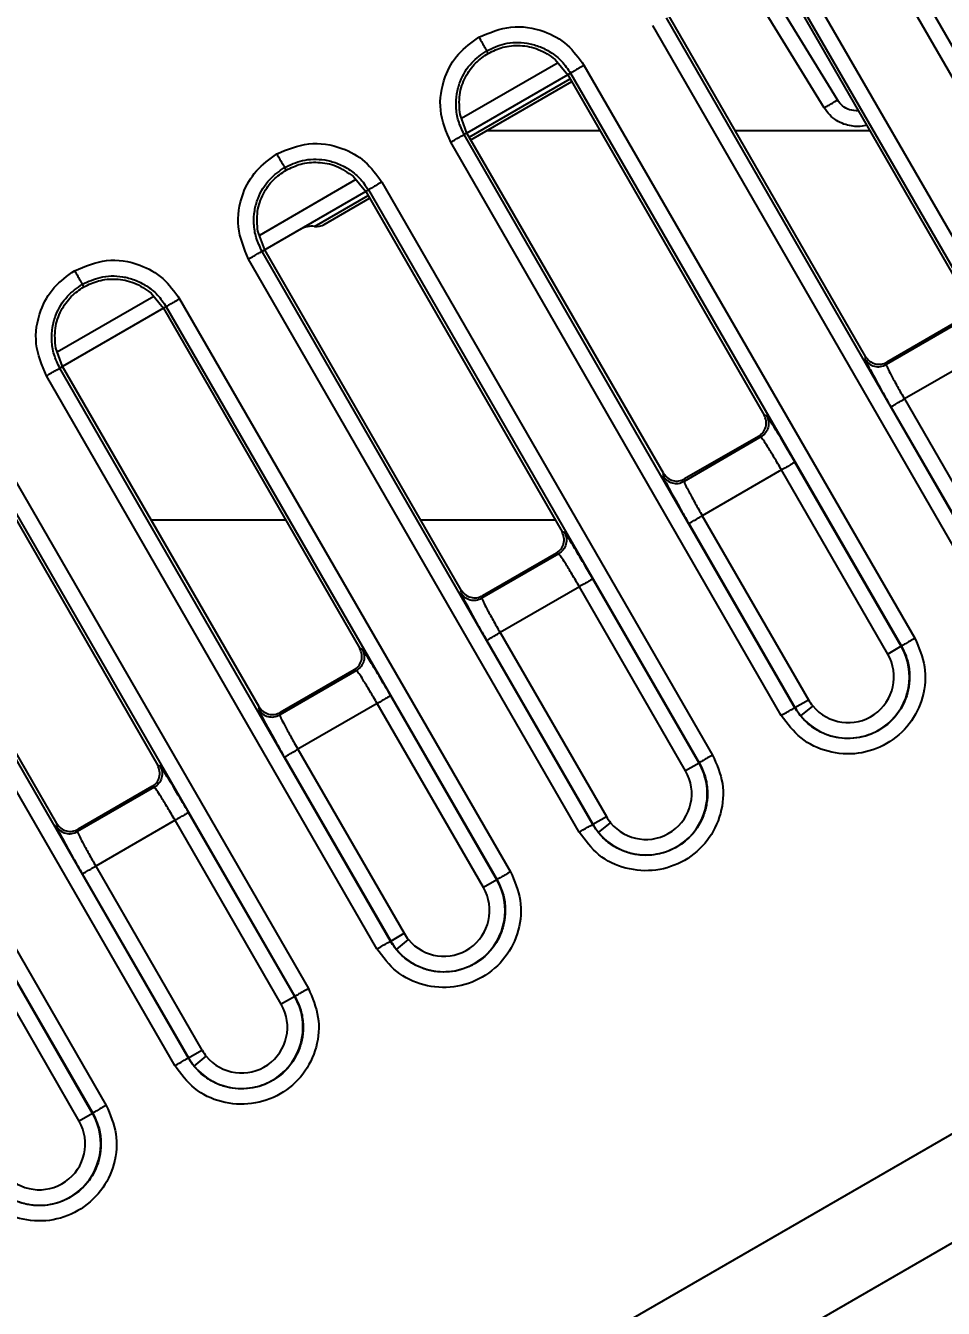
# Model space of a CAD drawing. Header units: millimetres. Extents: x 3916 to 10869, y 6515 to 11511.
# Drawn here: x 7149.28 to 7161.07, y 8835.66 to 8852.14 of the extents above; entities that cross this region are included whole.
import ezdxf

# ---------------------------------------------------------------- set-up
doc = ezdxf.new("R2010")
doc.units = ezdxf.units.MM
doc.header["$LTSCALE"] = 50
doc.header["$PDSIZE"] = -1
doc.layers.add('dim', color=4, linetype='Continuous', lineweight=18)
doc.styles.add('SLDTEXTSTYLE0', font='GULIM.TTC')
doc.dimstyles.new('ISO-25', dxfattribs={"dimtxt": 2.5, "dimasz": 2.5, "dimexe": 1.25, "dimexo": 0.625, "dimtad": 1, "dimtxsty": 'SLDTEXTSTYLE0', "dimcen": 2.5, "dimadec": 0, "dimazin": 0, "dimtfac": 1, "dimtmove": 0, "dimatfit": 3, "dimfxl": 0, "dimarcsym": 0})

# ---------------------------------------------------------------- blocks, each defined once
blk = doc.blocks.new('*D26')
at = {"layer": 'Defpoints', "color": 0}
for p in [(7076.309, 10374.327), (7115.34, 8872.803), (7170.485, 8777.288), (7168.471, 8417.732), (7076.309, 7240.741)]:
    blk.add_point(p, dxfattribs=at)
at = {"layer": 'dim', "color": 0, "lineweight": -2, "ltscale": 2}
blk.add_line((7176.735, 8766.463), (7354.177, 8459.124), dxfattribs=at)
blk.add_arc((7076.309, 8940.406), 530.736, 275.39976, 294.60024, dxfattribs=at)
at = {"layer": 'dim', "color": 0}
for points in [[(7301.069, 8450.437), (7293.425, 8465.247), (7341.677, 8480.775)], [(7125.861, 8420.349), (7126.646, 8403.701), (7076.309, 8409.669)]]:
    blk.add_solid(points, dxfattribs=at)
at = {"layer": 'dim', "color": 0, "insert": (7203.612, 8465.304), "char_height": 50, "attachment_point": 5, "rotation": 15, "style": 'SLDTEXTSTYLE0'}
blk.add_mtext('30%%d', dxfattribs=at)
blk = doc.blocks.new('*D28')
at = {"layer": 'Defpoints', "color": 0}
for p in [(7076.309, 9545.787), (7142.913, 8825.045), (7360.887, 8825.045)]:
    blk.add_point(p, dxfattribs=at)
at = {"layer": 'dim', "color": 0, "lineweight": -2, "ltscale": 2}
for p, q in [((7088.809, 9545.787), (7385.887, 9545.787)), ((7360.887, 9495.787), (7360.887, 8875.045)), ((7155.413, 8825.045), (7385.887, 8825.045))]:
    blk.add_line(p, q, dxfattribs=at)
at = {"layer": 'dim', "color": 0}
for points in [[(7369.22, 9495.787), (7352.554, 9495.787), (7360.887, 9545.787)], [(7352.554, 8875.045), (7369.22, 8875.045), (7360.887, 8825.045)]]:
    blk.add_solid(points, dxfattribs=at)
at = {"layer": 'dim', "color": 0, "insert": (7318.637, 9185.416), "char_height": 50, "attachment_point": 5, "rotation": 90, "style": 'SLDTEXTSTYLE0'}
blk.add_mtext('720,74', dxfattribs=at)
blk = doc.blocks.new('*D37')
at = {"layer": 'Defpoints', "color": 0}
for p in [(7269.115, 10680.896), (7076.309, 10374.327), (7170.485, 10314.286), (7115.34, 10218.771), (7076.309, 7240.741)]:
    blk.add_point(p, dxfattribs=at)
at = {"layer": 'dim', "color": 0, "lineweight": -2, "ltscale": 2}
for p, q in [((7076.309, 10386.827), (7076.309, 10739.893)), ((7176.735, 10325.111), (7370.672, 10661.019))]:
    blk.add_line(p, q, dxfattribs=at)
blk.add_arc((7076.309, 10151.168), 563.725, 65.08356, 84.91644, dxfattribs=at)
at = {"layer": 'dim', "color": 0}
for points in [[(7126.63, 10721.001), (7125.891, 10704.351), (7076.309, 10714.893)], [(7309.962, 10655.029), (7317.647, 10669.818), (7358.172, 10639.368)]]:
    blk.add_solid(points, dxfattribs=at)
at = {"layer": 'dim', "color": 0, "insert": (7232.274, 10733.235), "char_height": 50, "attachment_point": 5, "rotation": 345, "style": 'SLDTEXTSTYLE0'}
blk.add_mtext('30%%d', dxfattribs=at)

msp = doc.modelspace()

# ---------------------------------------------------------------- linework, layer by layer
at = {"color": 7, "linetype": 'Continuous', "lineweight": 25}
for p, q in [((7164.183, 8846.277), (7159.935, 8853.639)), ((7164.357, 8846.375), (7160.109, 8853.737)), ((7159.049, 8853.128), (7163.301, 8845.767)), ((7158.843, 8853.007), (7161.365, 8848.634)), ((7158.877, 8853.026), (7163.129, 8845.666)), ((7159.709, 8851.182), (7158.809, 8852.65)), ((7159.536, 8851.082), (7158.636, 8852.55)), ((7161.585, 8844.777), (7157.337, 8852.139)), ((7161.759, 8844.875), (7157.511, 8852.237)), ((7160.07, 8847.887), (7157.544, 8852.257)), ((7155.221, 8851.781), (7155.201, 8851.815)), ((7156.119, 8851.659), (7154.878, 8850.942)), ((7156.083, 8851.702), (7156.245, 8851.507)), ((7156.245, 8851.507), (7154.946, 8850.757)), ((7156.279, 8851.526), (7156.245, 8851.507)), ((7156.245, 8851.507), (7158.767, 8847.134)), ((7156.279, 8851.526), (7160.531, 8844.166)), ((7156.451, 8851.628), (7160.703, 8844.267)), ((7154.976, 8850.705), (7156.275, 8851.455)), ((7154.996, 8850.67), (7156.295, 8851.42)), ((7154.946, 8850.757), (7154.858, 8850.995)), ((7154.946, 8850.757), (7154.913, 8850.737)), ((7159.161, 8843.375), (7154.913, 8850.737)), ((7157.472, 8846.387), (7154.946, 8850.757)), ((7156.66, 8850.787), (7155.198, 8850.787)), ((7160.123, 8850.787), (7158.394, 8850.787)), ((7158.987, 8843.277), (7154.739, 8850.639)), ((7153.521, 8850.159), (7152.28, 8849.442)), ((7152.623, 8850.281), (7152.603, 8850.315)), ((7153.485, 8850.202), (7153.647, 8850.007)), ((7153.647, 8850.007), (7152.348, 8849.257)), ((7153.681, 8850.026), (7153.647, 8850.007)), ((7153.647, 8850.007), (7156.169, 8845.634)), ((7153.681, 8850.026), (7157.932, 8842.666)), ((7153.853, 8850.128), (7158.105, 8842.767)), ((7152.99, 8849.558), (7153.677, 8849.955)), ((7153.114, 8849.583), (7153.697, 8849.92)), ((7152.348, 8849.257), (7152.26, 8849.495)), ((7152.348, 8849.257), (7152.315, 8849.237)), ((7156.563, 8841.875), (7152.315, 8849.237)), ((7154.874, 8844.887), (7152.348, 8849.257)), ((7156.389, 8841.777), (7152.141, 8849.139)), ((7150.024, 8848.781), (7150.005, 8848.815)), ((7150.887, 8848.702), (7151.049, 8848.507)), ((7150.923, 8848.659), (7149.682, 8847.942)), ((7151.049, 8848.507), (7149.75, 8847.757)), ((7151.083, 8848.526), (7151.049, 8848.507)), ((7151.049, 8848.507), (7153.571, 8844.134)), ((7151.083, 8848.526), (7155.334, 8841.166)), ((7151.255, 8848.628), (7155.507, 8841.267)), ((7161.322, 8848.353), (7160.335, 8847.783)), ((7161.292, 8848.361), (7160.343, 8847.814)), ((7149.75, 8847.757), (7149.662, 8847.995)), ((7160.07, 8847.887), (7160.062, 8847.856)), ((7161.588, 8847.929), (7160.57, 8847.341)), ((7149.75, 8847.757), (7149.716, 8847.737)), ((7153.965, 8840.375), (7149.716, 8847.737)), ((7152.276, 8843.387), (7149.75, 8847.757)), ((7160.343, 8847.814), (7160.335, 8847.783)), ((7153.791, 8840.277), (7149.542, 8847.639)), ((7160.396, 8847.241), (7161.762, 8844.877)), ((7160.57, 8847.341), (7161.935, 8844.977)), ((7148.485, 8847.026), (7152.736, 8839.666)), ((7148.657, 8847.128), (7152.909, 8839.767)), ((7158.798, 8847.126), (7158.767, 8847.134)), ((7148.451, 8847.007), (7150.973, 8842.634)), ((7158.694, 8846.861), (7157.745, 8846.314)), ((7158.724, 8846.853), (7158.694, 8846.861)), ((7158.724, 8846.853), (7157.737, 8846.283)), ((7157.472, 8846.387), (7157.464, 8846.356)), ((7158.99, 8846.429), (7157.972, 8845.841)), ((7160.355, 8844.065), (7158.99, 8846.429)), ((7160.528, 8844.164), (7159.163, 8846.529)), ((7151.367, 8838.875), (7147.118, 8846.237)), ((7149.678, 8841.887), (7147.152, 8846.257)), ((7157.745, 8846.314), (7157.737, 8846.283)), ((7151.193, 8838.777), (7146.944, 8846.139)), ((7150.889, 8845.787), (7152.618, 8845.787)), ((7154.354, 8845.787), (7156.081, 8845.787)), ((7157.798, 8845.741), (7159.163, 8843.377)), ((7157.972, 8845.841), (7159.337, 8843.477)), ((7146.059, 8845.628), (7150.311, 8838.267)), ((7156.2, 8845.626), (7156.169, 8845.634)), ((7145.887, 8845.526), (7150.138, 8838.166)), ((7156.126, 8845.353), (7155.139, 8844.783)), ((7156.096, 8845.361), (7155.147, 8844.814)), ((7156.126, 8845.353), (7156.096, 8845.361)), ((7154.874, 8844.887), (7154.866, 8844.856)), ((7156.392, 8844.929), (7155.373, 8844.341)), ((7157.757, 8842.565), (7156.392, 8844.929)), ((7157.93, 8842.664), (7156.565, 8845.029)), ((7155.147, 8844.814), (7155.139, 8844.783)), ((7155.2, 8844.241), (7156.565, 8841.877)), ((7155.373, 8844.341), (7156.739, 8841.977)), ((7153.601, 8844.126), (7153.571, 8844.134)), ((7160.528, 8844.164), (7160.355, 8844.065)), ((7160.528, 8844.164), (7160.531, 8844.166)), ((7153.528, 8843.853), (7152.541, 8843.283)), ((7153.498, 8843.861), (7152.549, 8843.314)), ((7153.528, 8843.853), (7153.498, 8843.861)), ((7153.794, 8843.429), (7152.775, 8842.841)), ((7155.159, 8841.065), (7153.794, 8843.429)), ((7155.332, 8841.164), (7153.967, 8843.529)), ((7159.163, 8843.377), (7159.337, 8843.477)), ((7152.276, 8843.387), (7152.268, 8843.356)), ((7152.549, 8843.314), (7152.541, 8843.283)), ((7159.163, 8843.377), (7159.161, 8843.375)), ((7159.237, 8843.27), (7159.392, 8843.397)), ((7169.887, 8842.928), (7113.834, 8810.566)), ((7152.602, 8842.741), (7153.967, 8840.377)), ((7152.775, 8842.841), (7154.14, 8840.477)), ((7151.003, 8842.626), (7150.973, 8842.634)), ((7157.93, 8842.664), (7157.757, 8842.565)), ((7157.93, 8842.664), (7157.932, 8842.666)), ((7150.93, 8842.353), (7149.943, 8841.783)), ((7150.899, 8842.361), (7149.951, 8841.814)), ((7150.93, 8842.353), (7150.899, 8842.361)), ((7151.196, 8841.929), (7150.177, 8841.341)), ((7152.561, 8839.565), (7151.196, 8841.929)), ((7152.734, 8839.664), (7151.369, 8842.029)), ((7156.565, 8841.877), (7156.739, 8841.977)), ((7170.494, 8841.877), (7114.441, 8809.515)), ((7149.678, 8841.887), (7149.67, 8841.856)), ((7149.951, 8841.814), (7149.943, 8841.783)), ((7156.565, 8841.877), (7156.563, 8841.875)), ((7156.639, 8841.77), (7156.793, 8841.897)), ((7150.177, 8841.341), (7151.542, 8838.977)), ((7150.004, 8841.241), (7151.369, 8838.877)), ((7155.332, 8841.164), (7155.159, 8841.065)), ((7155.332, 8841.164), (7155.334, 8841.166)), ((7150.136, 8838.164), (7148.771, 8840.529)), ((7153.967, 8840.377), (7154.14, 8840.477)), ((7149.963, 8838.065), (7148.597, 8840.429)), ((7153.967, 8840.377), (7153.965, 8840.375)), ((7154.041, 8840.27), (7154.195, 8840.397)), ((7152.734, 8839.664), (7152.561, 8839.565)), ((7152.734, 8839.664), (7152.736, 8839.666)), ((7151.369, 8838.877), (7151.542, 8838.977)), ((7151.369, 8838.877), (7151.367, 8838.875)), ((7151.443, 8838.77), (7151.597, 8838.897)), ((7150.136, 8838.164), (7149.963, 8838.065)), ((7150.136, 8838.164), (7150.138, 8838.166))]:
    msp.add_line(p, q, dxfattribs=at)
for centre, radius, start, end in [((7152.954, 8849.26), 0.3, 83.1301, 120), ((7153.014, 8849.757), 0.2, 263.1301, 300), ((7159.846, 8843.771), 0.588, 219.4177, 30), ((7159.846, 8843.771), 0.788, 309.3434, 30), ((7159.846, 8843.771), 0.588, 210, 219.4177), ((7159.846, 8843.771), 0.788, 210, 219.4177), ((7159.846, 8843.771), 0.788, 219.4177, 309.3434), ((7157.248, 8842.271), 0.788, 309.3434, 30), ((7157.248, 8842.271), 0.588, 219.4177, 30), ((7157.248, 8842.271), 0.588, 210, 219.4177), ((7157.248, 8842.271), 0.788, 210, 219.4177), ((7157.248, 8842.271), 0.788, 219.4177, 309.3434), ((7154.65, 8840.771), 0.788, 309.3434, 30), ((7154.65, 8840.771), 0.588, 219.4177, 30), ((7154.65, 8840.771), 0.588, 210, 219.4177), ((7154.65, 8840.771), 0.788, 210, 219.4177), ((7154.65, 8840.771), 0.788, 219.4177, 309.3434), ((7152.052, 8839.271), 0.788, 309.3434, 30), ((7152.052, 8839.271), 0.588, 219.4177, 30), ((7152.052, 8839.271), 0.588, 210, 219.4177), ((7152.052, 8839.271), 0.788, 210, 219.4177), ((7152.052, 8839.271), 0.788, 219.4177, 309.3434), ((7149.453, 8837.771), 0.788, 309.3434, 30), ((7149.453, 8837.771), 0.588, 219.4177, 30), ((7149.453, 8837.771), 0.788, 219.4177, 309.3434)]:
    msp.add_arc(centre, radius, start, end, dxfattribs=at)
for points, knots in [([(7155.101, 8851.989), (7155.236, 8852.046), (7155.505, 8852.158), (7155.919, 8852.092), (7156.25, 8851.907), (7156.384, 8851.721), (7156.451, 8851.628)], [0, 0, 0, 0, 0.279628, 0.559243, 0.779619, 1, 1, 1, 1]), ([(7154.739, 8850.639), (7154.682, 8850.774), (7154.57, 8851.044), (7154.636, 8851.458), (7154.822, 8851.788), (7155.008, 8851.922), (7155.101, 8851.989)], [0, 0, 0, 0, 0.2796327, 0.5592479, 0.7796227, 1, 1, 1, 1]), ([(7155.101, 8851.989), (7155.115, 8851.964), (7155.144, 8851.914), (7155.177, 8851.857), (7155.197, 8851.822), (7155.2, 8851.817), (7155.201, 8851.815)], [0, 0, 0, 0, 0.279615, 0.559262, 0.77963, 1, 1, 1, 1]), ([(7154.913, 8850.737), (7154.885, 8850.795), (7154.83, 8850.907), (7154.802, 8851.088), (7154.812, 8851.26), (7154.867, 8851.459), (7154.988, 8851.664), (7155.134, 8851.767), (7155.201, 8851.815)], [0, 0, 0, 0, 0.15501, 0.30151, 0.4394958, 0.5689634, 0.8013552, 1, 1, 1, 1]), ([(7155.201, 8851.815), (7155.276, 8851.849), (7155.439, 8851.924), (7155.677, 8851.927), (7155.877, 8851.875), (7156.03, 8851.797), (7156.173, 8851.683), (7156.243, 8851.579), (7156.279, 8851.526)], [0, 0, 0, 0, 0.198645, 0.431036, 0.560504, 0.69849, 0.84499, 1, 1, 1, 1]), ([(7155.221, 8851.781), (7155.283, 8851.811), (7155.412, 8851.872), (7155.636, 8851.891), (7155.876, 8851.846), (7156.013, 8851.751), (7156.083, 8851.702)], [0, 0, 0, 0, 0.222236, 0.4630079, 0.7222771, 1, 1, 1, 1]), ([(7154.858, 8850.995), (7154.851, 8851.08), (7154.837, 8851.246), (7154.918, 8851.477), (7155.046, 8851.662), (7155.164, 8851.743), (7155.221, 8851.781)], [0, 0, 0, 0, 0.2777229, 0.5369922, 0.777764, 1, 1, 1, 1]), ([(7159.976, 8851.042), (7159.938, 8851.044), (7159.866, 8851.047), (7159.77, 8851.101), (7159.729, 8851.155), (7159.709, 8851.182)], [0, 0, 0, 0, 0.358735, 0.681228, 1, 1, 1, 1]), ([(7160.081, 8850.86), (7160.077, 8850.858), (7160.017, 8850.834), (7159.913, 8850.841), (7159.789, 8850.87), (7159.693, 8850.917), (7159.603, 8850.987), (7159.559, 8851.05), (7159.536, 8851.082)], [0, 0, 0, 0, 0.023177, 0.308141, 0.466164, 0.634152, 0.8121, 1, 1, 1, 1]), ([(7152.141, 8849.139), (7152.084, 8849.274), (7151.971, 8849.544), (7152.038, 8849.958), (7152.224, 8850.288), (7152.41, 8850.422), (7152.503, 8850.489)], [0, 0, 0, 0, 0.2796327, 0.5592479, 0.7796227, 1, 1, 1, 1]), ([(7152.503, 8850.489), (7152.638, 8850.546), (7152.907, 8850.658), (7153.321, 8850.592), (7153.652, 8850.407), (7153.786, 8850.221), (7153.853, 8850.128)], [0, 0, 0, 0, 0.279628, 0.559243, 0.779619, 1, 1, 1, 1]), ([(7152.503, 8850.489), (7152.517, 8850.464), (7152.546, 8850.414), (7152.579, 8850.357), (7152.599, 8850.322), (7152.602, 8850.317), (7152.603, 8850.315)], [0, 0, 0, 0, 0.279615, 0.559262, 0.77963, 1, 1, 1, 1]), ([(7152.603, 8850.315), (7152.678, 8850.349), (7152.84, 8850.424), (7153.079, 8850.427), (7153.279, 8850.375), (7153.432, 8850.297), (7153.575, 8850.183), (7153.645, 8850.079), (7153.681, 8850.026)], [0, 0, 0, 0, 0.198645, 0.431036, 0.560504, 0.69849, 0.84499, 1, 1, 1, 1]), ([(7152.623, 8850.281), (7152.685, 8850.311), (7152.814, 8850.372), (7153.038, 8850.391), (7153.278, 8850.346), (7153.414, 8850.251), (7153.485, 8850.202)], [0, 0, 0, 0, 0.222236, 0.4630079, 0.7222771, 1, 1, 1, 1]), ([(7152.315, 8849.237), (7152.287, 8849.295), (7152.232, 8849.407), (7152.204, 8849.588), (7152.213, 8849.76), (7152.269, 8849.959), (7152.39, 8850.164), (7152.536, 8850.267), (7152.603, 8850.315)], [0, 0, 0, 0, 0.15501, 0.30151, 0.439496, 0.568963, 0.801355, 1, 1, 1, 1]), ([(7152.26, 8849.495), (7152.253, 8849.58), (7152.239, 8849.746), (7152.32, 8849.977), (7152.448, 8850.162), (7152.566, 8850.243), (7152.623, 8850.281)], [0, 0, 0, 0, 0.277723, 0.536992, 0.777764, 1, 1, 1, 1]), ([(7149.904, 8848.989), (7150.039, 8849.046), (7150.309, 8849.158), (7150.723, 8849.092), (7151.054, 8848.907), (7151.188, 8848.721), (7151.255, 8848.628)], [0, 0, 0, 0, 0.279628, 0.559243, 0.779619, 1, 1, 1, 1]), ([(7149.542, 8847.639), (7149.486, 8847.774), (7149.373, 8848.044), (7149.44, 8848.458), (7149.626, 8848.788), (7149.812, 8848.922), (7149.904, 8848.989)], [0, 0, 0, 0, 0.2796327, 0.5592479, 0.7796227, 1, 1, 1, 1]), ([(7149.904, 8848.989), (7149.919, 8848.964), (7149.948, 8848.914), (7149.981, 8848.857), (7150.001, 8848.822), (7150.004, 8848.817), (7150.005, 8848.815)], [0, 0, 0, 0, 0.279615, 0.559262, 0.77963, 1, 1, 1, 1]), ([(7150.005, 8848.815), (7150.08, 8848.849), (7150.242, 8848.924), (7150.481, 8848.927), (7150.681, 8848.875), (7150.834, 8848.797), (7150.977, 8848.683), (7151.047, 8848.579), (7151.083, 8848.526)], [0, 0, 0, 0, 0.198645, 0.431036, 0.560504, 0.69849, 0.84499, 1, 1, 1, 1]), ([(7150.024, 8848.781), (7150.086, 8848.811), (7150.216, 8848.872), (7150.44, 8848.891), (7150.68, 8848.846), (7150.816, 8848.751), (7150.887, 8848.702)], [0, 0, 0, 0, 0.222236, 0.463008, 0.722277, 1, 1, 1, 1]), ([(7149.716, 8847.737), (7149.688, 8847.795), (7149.634, 8847.907), (7149.606, 8848.088), (7149.615, 8848.26), (7149.67, 8848.459), (7149.792, 8848.664), (7149.938, 8848.767), (7150.005, 8848.815)], [0, 0, 0, 0, 0.15501, 0.30151, 0.439496, 0.568963, 0.801355, 1, 1, 1, 1]), ([(7149.662, 8847.995), (7149.655, 8848.08), (7149.641, 8848.246), (7149.721, 8848.477), (7149.85, 8848.662), (7149.968, 8848.743), (7150.024, 8848.781)], [0, 0, 0, 0, 0.277723, 0.536992, 0.777764, 1, 1, 1, 1]), ([(7160.062, 8847.856), (7160.068, 8847.841), (7160.078, 8847.812), (7160.167, 8847.646), (7160.278, 8847.447), (7160.357, 8847.31), (7160.396, 8847.241)], [0, 0, 0, 0, 0.280479, 0.559642, 0.779739, 1, 1, 1, 1]), ([(7160.07, 8847.887), (7160.086, 8847.865), (7160.118, 8847.823), (7160.191, 8847.789), (7160.271, 8847.782), (7160.319, 8847.803), (7160.343, 8847.814)], [0, 0, 0, 0, 0.250995, 0.500158, 0.751744, 1, 1, 1, 1]), ([(7160.335, 8847.783), (7160.336, 8847.779), (7160.337, 8847.772), (7160.357, 8847.728), (7160.399, 8847.646), (7160.475, 8847.507), (7160.539, 8847.395), (7160.57, 8847.341)], [0, 0, 0, 0, 0.152536, 0.286985, 0.500797, 0.757323, 1, 1, 1, 1]), ([(7158.694, 8846.861), (7158.715, 8846.877), (7158.757, 8846.908), (7158.791, 8846.981), (7158.798, 8847.061), (7158.777, 8847.11), (7158.767, 8847.134)], [0, 0, 0, 0, 0.248257, 0.499844, 0.749006, 1, 1, 1, 1]), ([(7159.163, 8846.529), (7159.112, 8846.616), (7159.01, 8846.791), (7158.892, 8846.986), (7158.818, 8847.103), (7158.804, 8847.118), (7158.798, 8847.126)], [0, 0, 0, 0, 0.280483, 0.559648, 0.779743, 1, 1, 1, 1]), ([(7158.99, 8846.429), (7158.958, 8846.483), (7158.893, 8846.594), (7158.811, 8846.729), (7158.761, 8846.807), (7158.733, 8846.846), (7158.727, 8846.85), (7158.724, 8846.853)], [0, 0, 0, 0, 0.242656, 0.499203, 0.712981, 0.847438, 1, 1, 1, 1]), ([(7157.472, 8846.387), (7157.488, 8846.365), (7157.52, 8846.323), (7157.593, 8846.289), (7157.673, 8846.282), (7157.721, 8846.303), (7157.745, 8846.314)], [0, 0, 0, 0, 0.250995, 0.500158, 0.751744, 1, 1, 1, 1]), ([(7157.464, 8846.356), (7157.469, 8846.341), (7157.48, 8846.312), (7157.569, 8846.146), (7157.68, 8845.947), (7157.759, 8845.81), (7157.798, 8845.741)], [0, 0, 0, 0, 0.280479, 0.559642, 0.779739, 1, 1, 1, 1]), ([(7157.737, 8846.283), (7157.738, 8846.279), (7157.739, 8846.272), (7157.759, 8846.228), (7157.801, 8846.146), (7157.877, 8846.007), (7157.94, 8845.895), (7157.972, 8845.841)], [0, 0, 0, 0, 0.152536, 0.286985, 0.500797, 0.757323, 1, 1, 1, 1]), ([(7156.096, 8845.361), (7156.117, 8845.377), (7156.159, 8845.408), (7156.193, 8845.481), (7156.2, 8845.561), (7156.179, 8845.61), (7156.169, 8845.634)], [0, 0, 0, 0, 0.248257, 0.499844, 0.749006, 1, 1, 1, 1]), ([(7156.565, 8845.029), (7156.514, 8845.116), (7156.412, 8845.291), (7156.294, 8845.486), (7156.22, 8845.603), (7156.206, 8845.618), (7156.2, 8845.626)], [0, 0, 0, 0, 0.280483, 0.559648, 0.779743, 1, 1, 1, 1]), ([(7156.392, 8844.929), (7156.36, 8844.983), (7156.295, 8845.094), (7156.213, 8845.229), (7156.163, 8845.307), (7156.135, 8845.346), (7156.129, 8845.35), (7156.126, 8845.353)], [0, 0, 0, 0, 0.2426561, 0.4992033, 0.7129812, 0.8474384, 1, 1, 1, 1]), ([(7154.874, 8844.887), (7154.89, 8844.865), (7154.921, 8844.823), (7154.995, 8844.789), (7155.075, 8844.782), (7155.123, 8844.803), (7155.147, 8844.814)], [0, 0, 0, 0, 0.250995, 0.500158, 0.751744, 1, 1, 1, 1]), ([(7154.866, 8844.856), (7154.871, 8844.841), (7154.882, 8844.812), (7154.971, 8844.646), (7155.082, 8844.447), (7155.161, 8844.31), (7155.2, 8844.241)], [0, 0, 0, 0, 0.280479, 0.559642, 0.779739, 1, 1, 1, 1]), ([(7155.139, 8844.783), (7155.14, 8844.779), (7155.141, 8844.772), (7155.161, 8844.728), (7155.203, 8844.646), (7155.279, 8844.507), (7155.342, 8844.395), (7155.373, 8844.341)], [0, 0, 0, 0, 0.152536, 0.286985, 0.500797, 0.757323, 1, 1, 1, 1]), ([(7160.703, 8844.267), (7160.755, 8844.148), (7160.859, 8843.908), (7160.825, 8843.508), (7160.652, 8843.153), (7160.353, 8842.892), (7159.977, 8842.764), (7159.583, 8842.791), (7159.22, 8842.962), (7159.065, 8843.172), (7158.987, 8843.277)], [0, 0, 0, 0, 0.125054, 0.250045, 0.375039, 0.500033, 0.625026, 0.750018, 0.875009, 1, 1, 1, 1]), ([(7153.498, 8843.861), (7153.519, 8843.877), (7153.561, 8843.908), (7153.595, 8843.981), (7153.602, 8844.061), (7153.581, 8844.11), (7153.571, 8844.134)], [0, 0, 0, 0, 0.248257, 0.499844, 0.749006, 1, 1, 1, 1]), ([(7153.967, 8843.529), (7153.916, 8843.616), (7153.814, 8843.791), (7153.696, 8843.986), (7153.622, 8844.103), (7153.608, 8844.118), (7153.601, 8844.126)], [0, 0, 0, 0, 0.280483, 0.559648, 0.779743, 1, 1, 1, 1]), ([(7160.531, 8844.166), (7160.559, 8844.108), (7160.613, 8843.997), (7160.641, 8843.816), (7160.633, 8843.645), (7160.579, 8843.447), (7160.458, 8843.246), (7160.255, 8843.079), (7160.009, 8842.981), (7159.769, 8842.972), (7159.566, 8843.024), (7159.412, 8843.102), (7159.267, 8843.218), (7159.197, 8843.322), (7159.161, 8843.375)], [0, 0, 0, 0, 0.077175, 0.150034, 0.218572, 0.282785, 0.397749, 0.495555, 0.596373, 0.71381, 0.779074, 0.84853, 0.922174, 1, 1, 1, 1]), ([(7153.794, 8843.429), (7153.762, 8843.483), (7153.697, 8843.594), (7153.615, 8843.729), (7153.565, 8843.807), (7153.537, 8843.846), (7153.531, 8843.85), (7153.528, 8843.853)], [0, 0, 0, 0, 0.242656, 0.499203, 0.712981, 0.847438, 1, 1, 1, 1]), ([(7152.268, 8843.356), (7152.273, 8843.341), (7152.284, 8843.312), (7152.373, 8843.146), (7152.484, 8842.947), (7152.563, 8842.81), (7152.602, 8842.741)], [0, 0, 0, 0, 0.280479, 0.559642, 0.779739, 1, 1, 1, 1]), ([(7152.276, 8843.387), (7152.292, 8843.365), (7152.323, 8843.323), (7152.397, 8843.289), (7152.477, 8843.282), (7152.525, 8843.303), (7152.549, 8843.314)], [0, 0, 0, 0, 0.250995, 0.500158, 0.751744, 1, 1, 1, 1]), ([(7152.541, 8843.283), (7152.542, 8843.279), (7152.543, 8843.272), (7152.563, 8843.228), (7152.605, 8843.146), (7152.68, 8843.007), (7152.744, 8842.895), (7152.775, 8842.841)], [0, 0, 0, 0, 0.152536, 0.286985, 0.500797, 0.757323, 1, 1, 1, 1]), ([(7158.105, 8842.767), (7158.157, 8842.648), (7158.261, 8842.408), (7158.227, 8842.008), (7158.054, 8841.653), (7157.755, 8841.392), (7157.379, 8841.264), (7156.985, 8841.291), (7156.622, 8841.462), (7156.467, 8841.672), (7156.389, 8841.777)], [0, 0, 0, 0, 0.125054, 0.250045, 0.375039, 0.500033, 0.625026, 0.750018, 0.875009, 1, 1, 1, 1]), ([(7150.899, 8842.361), (7150.92, 8842.377), (7150.963, 8842.408), (7150.997, 8842.481), (7151.004, 8842.561), (7150.983, 8842.61), (7150.973, 8842.634)], [0, 0, 0, 0, 0.248257, 0.499844, 0.749006, 1, 1, 1, 1]), ([(7151.369, 8842.029), (7151.318, 8842.116), (7151.216, 8842.291), (7151.098, 8842.486), (7151.024, 8842.603), (7151.01, 8842.618), (7151.003, 8842.626)], [0, 0, 0, 0, 0.280483, 0.559648, 0.779743, 1, 1, 1, 1]), ([(7157.932, 8842.666), (7157.961, 8842.608), (7158.015, 8842.497), (7158.043, 8842.316), (7158.034, 8842.145), (7157.981, 8841.947), (7157.86, 8841.746), (7157.657, 8841.579), (7157.411, 8841.481), (7157.171, 8841.472), (7156.968, 8841.524), (7156.814, 8841.602), (7156.669, 8841.718), (7156.599, 8841.822), (7156.563, 8841.875)], [0, 0, 0, 0, 0.077175, 0.150034, 0.218572, 0.282785, 0.397749, 0.495555, 0.596373, 0.71381, 0.779074, 0.84853, 0.922174, 1, 1, 1, 1]), ([(7151.196, 8841.929), (7151.164, 8841.983), (7151.099, 8842.094), (7151.017, 8842.229), (7150.967, 8842.307), (7150.939, 8842.346), (7150.933, 8842.35), (7150.93, 8842.353)], [0, 0, 0, 0, 0.242656, 0.499203, 0.712981, 0.847438, 1, 1, 1, 1]), ([(7149.67, 8841.856), (7149.675, 8841.841), (7149.686, 8841.812), (7149.775, 8841.646), (7149.886, 8841.447), (7149.965, 8841.31), (7150.004, 8841.241)], [0, 0, 0, 0, 0.280479, 0.559642, 0.779739, 1, 1, 1, 1]), ([(7149.678, 8841.887), (7149.694, 8841.865), (7149.725, 8841.823), (7149.798, 8841.789), (7149.879, 8841.782), (7149.927, 8841.803), (7149.951, 8841.814)], [0, 0, 0, 0, 0.250995, 0.500158, 0.751744, 1, 1, 1, 1]), ([(7149.943, 8841.783), (7149.943, 8841.779), (7149.945, 8841.772), (7149.965, 8841.728), (7150.007, 8841.646), (7150.082, 8841.507), (7150.146, 8841.395), (7150.177, 8841.341)], [0, 0, 0, 0, 0.152536, 0.286985, 0.500797, 0.757323, 1, 1, 1, 1]), ([(7155.507, 8841.267), (7155.559, 8841.148), (7155.663, 8840.908), (7155.629, 8840.508), (7155.456, 8840.153), (7155.157, 8839.892), (7154.781, 8839.764), (7154.387, 8839.791), (7154.024, 8839.962), (7153.869, 8840.172), (7153.791, 8840.277)], [0, 0, 0, 0, 0.125054, 0.250045, 0.375039, 0.500033, 0.625026, 0.750018, 0.875009, 1, 1, 1, 1]), ([(7155.334, 8841.166), (7155.362, 8841.108), (7155.417, 8840.997), (7155.445, 8840.816), (7155.436, 8840.645), (7155.383, 8840.447), (7155.262, 8840.246), (7155.059, 8840.079), (7154.813, 8839.981), (7154.573, 8839.972), (7154.37, 8840.024), (7154.216, 8840.102), (7154.071, 8840.218), (7154.001, 8840.322), (7153.965, 8840.375)], [0, 0, 0, 0, 0.077175, 0.150034, 0.218572, 0.282785, 0.397749, 0.495555, 0.596373, 0.71381, 0.779074, 0.84853, 0.922174, 1, 1, 1, 1]), ([(7152.909, 8839.767), (7152.961, 8839.648), (7153.064, 8839.408), (7153.031, 8839.008), (7152.858, 8838.653), (7152.559, 8838.392), (7152.183, 8838.264), (7151.789, 8838.291), (7151.426, 8838.462), (7151.27, 8838.672), (7151.193, 8838.777)], [0, 0, 0, 0, 0.125054, 0.250045, 0.375039, 0.500033, 0.625026, 0.750018, 0.875009, 1, 1, 1, 1]), ([(7152.736, 8839.666), (7152.764, 8839.608), (7152.819, 8839.497), (7152.847, 8839.316), (7152.838, 8839.145), (7152.785, 8838.947), (7152.664, 8838.746), (7152.461, 8838.579), (7152.215, 8838.481), (7151.975, 8838.472), (7151.772, 8838.524), (7151.618, 8838.602), (7151.473, 8838.718), (7151.403, 8838.822), (7151.367, 8838.875)], [0, 0, 0, 0, 0.077175, 0.150034, 0.218572, 0.282785, 0.397749, 0.495555, 0.596373, 0.71381, 0.779074, 0.84853, 0.922174, 1, 1, 1, 1]), ([(7150.311, 8838.267), (7150.362, 8838.148), (7150.466, 8837.908), (7150.433, 8837.508), (7150.259, 8837.153), (7149.961, 8836.892), (7149.585, 8836.764), (7149.191, 8836.791), (7148.828, 8836.962), (7148.672, 8837.172), (7148.595, 8837.277)], [0, 0, 0, 0, 0.125054, 0.250045, 0.375039, 0.500033, 0.625026, 0.750018, 0.875009, 1, 1, 1, 1]), ([(7150.138, 8838.166), (7150.166, 8838.108), (7150.221, 8837.997), (7150.249, 8837.816), (7150.24, 8837.645), (7150.187, 8837.447), (7150.066, 8837.246), (7149.863, 8837.079), (7149.617, 8836.981), (7149.377, 8836.972), (7149.174, 8837.024), (7149.019, 8837.102), (7148.875, 8837.218), (7148.805, 8837.322), (7148.769, 8837.375)], [0, 0, 0, 0, 0.077175, 0.150034, 0.218572, 0.282785, 0.397749, 0.495555, 0.596373, 0.71381, 0.779074, 0.84853, 0.922174, 1, 1, 1, 1]), ([(7157.538, 8832.06), (7157.95, 8832.298), (7158.775, 8832.774), (7160.127, 8833.554), (7161.498, 8834.346), (7162.848, 8835.125), (7164.122, 8835.861), (7165.271, 8836.524), (7166.25, 8837.09), (7167.027, 8837.538), (7167.554, 8837.842), (7167.824, 8837.998), (7167.809, 8837.99), (7167.804, 8837.987)], [0, 0, 0, 0, 0.094818, 0.189635, 0.284453, 0.379271, 0.474089, 0.568906, 0.663724, 0.758542, 0.853359, 0.948177, 1, 1, 1, 1])]:
    msp.add_open_spline(points, degree=3, knots=knots, dxfattribs=at)
for points in [[(7156.451, 8851.628), (7156.429, 8851.615), (7156.384, 8851.589), (7156.328, 8851.556), (7156.288, 8851.532), (7156.282, 8851.528), (7156.279, 8851.526)], [(7159.536, 8851.082), (7159.539, 8851.083), (7159.544, 8851.085), (7159.585, 8851.108), (7159.642, 8851.141), (7159.687, 8851.168), (7159.709, 8851.182)], [(7154.739, 8850.639), (7154.761, 8850.652), (7154.806, 8850.678), (7154.862, 8850.71), (7154.903, 8850.733), (7154.909, 8850.736), (7154.913, 8850.737)], [(7153.853, 8850.128), (7153.831, 8850.115), (7153.786, 8850.089), (7153.73, 8850.056), (7153.69, 8850.032), (7153.684, 8850.028), (7153.681, 8850.026)], [(7152.141, 8849.139), (7152.163, 8849.152), (7152.208, 8849.178), (7152.264, 8849.21), (7152.305, 8849.233), (7152.311, 8849.236), (7152.315, 8849.237)], [(7151.255, 8848.628), (7151.233, 8848.615), (7151.188, 8848.589), (7151.132, 8848.556), (7151.092, 8848.532), (7151.086, 8848.528), (7151.083, 8848.526)], [(7160.062, 8847.856), (7160.078, 8847.835), (7160.109, 8847.792), (7160.182, 8847.758), (7160.263, 8847.751), (7160.311, 8847.772), (7160.335, 8847.783)], [(7149.542, 8847.639), (7149.565, 8847.652), (7149.609, 8847.678), (7149.666, 8847.71), (7149.707, 8847.733), (7149.713, 8847.736), (7149.716, 8847.737)], [(7160.396, 8847.241), (7160.4, 8847.243), (7160.406, 8847.246), (7160.446, 8847.27), (7160.503, 8847.302), (7160.547, 8847.328), (7160.57, 8847.341)], [(7158.798, 8847.126), (7158.808, 8847.102), (7158.829, 8847.053), (7158.822, 8846.973), (7158.788, 8846.9), (7158.746, 8846.869), (7158.724, 8846.853)], [(7159.163, 8846.529), (7159.16, 8846.527), (7159.154, 8846.524), (7159.113, 8846.5), (7159.057, 8846.468), (7159.012, 8846.442), (7158.99, 8846.429)], [(7157.464, 8846.356), (7157.48, 8846.335), (7157.511, 8846.292), (7157.584, 8846.258), (7157.664, 8846.251), (7157.713, 8846.272), (7157.737, 8846.283)], [(7157.798, 8845.741), (7157.801, 8845.743), (7157.808, 8845.746), (7157.848, 8845.77), (7157.905, 8845.802), (7157.949, 8845.828), (7157.972, 8845.841)], [(7156.2, 8845.626), (7156.21, 8845.602), (7156.231, 8845.553), (7156.224, 8845.473), (7156.19, 8845.4), (7156.148, 8845.369), (7156.126, 8845.353)], [(7156.565, 8845.029), (7156.562, 8845.027), (7156.556, 8845.024), (7156.515, 8845), (7156.459, 8844.968), (7156.414, 8844.942), (7156.392, 8844.929)], [(7154.866, 8844.856), (7154.882, 8844.835), (7154.913, 8844.792), (7154.986, 8844.758), (7155.066, 8844.751), (7155.115, 8844.772), (7155.139, 8844.783)], [(7155.2, 8844.241), (7155.203, 8844.243), (7155.21, 8844.246), (7155.25, 8844.27), (7155.306, 8844.302), (7155.351, 8844.328), (7155.373, 8844.341)], [(7160.703, 8844.267), (7160.681, 8844.254), (7160.636, 8844.229), (7160.579, 8844.196), (7160.539, 8844.172), (7160.534, 8844.168), (7160.531, 8844.166)], [(7153.601, 8844.126), (7153.612, 8844.102), (7153.633, 8844.053), (7153.626, 8843.973), (7153.592, 8843.9), (7153.549, 8843.869), (7153.528, 8843.853)], [(7153.967, 8843.529), (7153.964, 8843.527), (7153.957, 8843.524), (7153.917, 8843.5), (7153.861, 8843.468), (7153.816, 8843.442), (7153.794, 8843.429)], [(7152.268, 8843.356), (7152.284, 8843.335), (7152.315, 8843.292), (7152.388, 8843.258), (7152.468, 8843.251), (7152.517, 8843.272), (7152.541, 8843.283)], [(7158.987, 8843.277), (7159.009, 8843.29), (7159.054, 8843.315), (7159.111, 8843.348), (7159.151, 8843.37), (7159.158, 8843.374), (7159.161, 8843.375)], [(7152.602, 8842.741), (7152.605, 8842.743), (7152.612, 8842.746), (7152.652, 8842.77), (7152.708, 8842.802), (7152.753, 8842.828), (7152.775, 8842.841)], [(7158.105, 8842.767), (7158.082, 8842.754), (7158.038, 8842.729), (7157.981, 8842.696), (7157.941, 8842.672), (7157.935, 8842.668), (7157.932, 8842.666)], [(7151.003, 8842.626), (7151.014, 8842.602), (7151.035, 8842.553), (7151.028, 8842.473), (7150.994, 8842.4), (7150.951, 8842.369), (7150.93, 8842.353)], [(7151.369, 8842.029), (7151.366, 8842.027), (7151.359, 8842.024), (7151.319, 8842), (7151.263, 8841.968), (7151.218, 8841.942), (7151.196, 8841.929)], [(7149.67, 8841.856), (7149.685, 8841.835), (7149.717, 8841.792), (7149.79, 8841.758), (7149.87, 8841.751), (7149.919, 8841.772), (7149.943, 8841.783)], [(7156.389, 8841.777), (7156.411, 8841.79), (7156.456, 8841.815), (7156.513, 8841.848), (7156.553, 8841.87), (7156.56, 8841.874), (7156.563, 8841.875)], [(7150.004, 8841.241), (7150.007, 8841.243), (7150.013, 8841.246), (7150.054, 8841.27), (7150.11, 8841.302), (7150.155, 8841.328), (7150.177, 8841.341)], [(7155.507, 8841.267), (7155.484, 8841.254), (7155.44, 8841.229), (7155.383, 8841.196), (7155.343, 8841.172), (7155.337, 8841.168), (7155.334, 8841.166)], [(7153.791, 8840.277), (7153.813, 8840.29), (7153.858, 8840.315), (7153.915, 8840.348), (7153.955, 8840.37), (7153.962, 8840.374), (7153.965, 8840.375)], [(7152.909, 8839.767), (7152.886, 8839.754), (7152.842, 8839.729), (7152.785, 8839.696), (7152.745, 8839.672), (7152.739, 8839.668), (7152.736, 8839.666)], [(7151.193, 8838.777), (7151.215, 8838.79), (7151.26, 8838.815), (7151.317, 8838.848), (7151.357, 8838.87), (7151.364, 8838.874), (7151.367, 8838.875)], [(7150.311, 8838.267), (7150.288, 8838.254), (7150.244, 8838.229), (7150.187, 8838.196), (7150.147, 8838.172), (7150.141, 8838.168), (7150.138, 8838.166)]]:
    msp.add_open_spline(points, degree=3, dxfattribs=at)

# ---------------------------------------------------------------- dimensions: what is measured, and where the dimension line sits
at = {"layer": 'dim', "ltscale": 2}
dim = msp.add_angular_dim_2l(base=(7269.115, 10680.896), line1=((7076.309, 7240.741), (7076.309, 10374.327)), line2=((7170.485, 10314.286), (7115.34, 10218.771)), dimstyle='ISO-25', override={"dimscale": 20}, dxfattribs=at)
dim.commit()
dim.dimension.update_dxf_attribs({"geometry": '*D37', "text_midpoint": (7222.212, 10695.685), "dimtype": 162})
dim = msp.add_angular_dim_2l(base=(7168.471, 8417.732), line1=((7170.485, 8777.288), (7115.34, 8872.803)), line2=((7076.309, 7240.741), (7076.309, 10374.327)), dimstyle='ISO-25', override={"dimscale": 20}, dxfattribs=at)
dim.commit()
dim.dimension.update_dxf_attribs({"geometry": '*D26', "text_midpoint": (7203.612, 8465.304)})
dim = msp.add_linear_dim(base=(7360.887, 8825.045), p1=(7076.309, 9545.787), p2=(7142.913, 8825.045), angle=90, dimstyle='ISO-25', override={"dimscale": 20}, dxfattribs=at)
dim.commit()
dim.dimension.update_dxf_attribs({"geometry": '*D28', "text_midpoint": (7318.637, 9185.416)})

doc.saveas('drawing.dxf')
